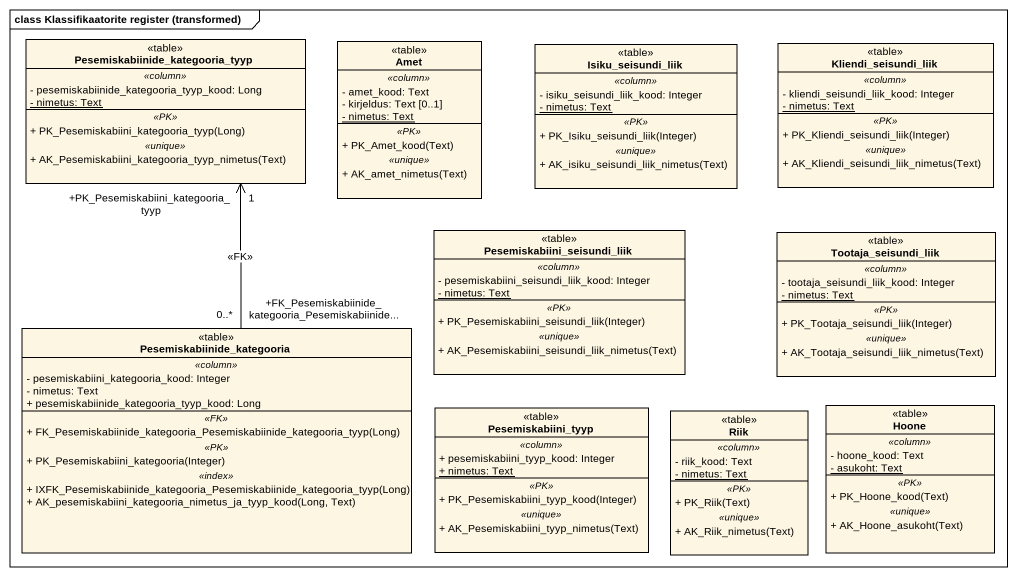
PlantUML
@startuml
mainframe class Klassifikaatorite register (transformed)
hide circle
hide empty members
skinparam classAttributeIconSize 0
class "Pesemiskabiinide_kategooria_tyyp" as Pesemiskabiinide_kategooria <<table>> {
  .. <<column>> ..
  - pesemiskabiinide_kategooria_tyyp_kood: Long
  {static} - nimetus: Text
  .. <<PK>> ..
  + PK_Pesemiskabiini_kategooria_tyyp(Long)
  .. <<unique>> ..
  + AK_Pesemiskabiini_kategooria_tyyp_nimetus(Text)
}
class Amet <<table>> {
  .. <<column>> ..
  - amet_kood: Text
  - kirjeldus: Text [0..1]
  {static} - nimetus: Text
  .. <<PK>> ..
  + PK_Amet_kood(Text)
  .. <<unique>> ..
  + AK_amet_nimetus(Text)
}
class Isiku_seisundi_liik <<table>> {
  .. <<column>> ..
  - isiku_seisundi_liik_kood: Integer
  {static} - nimetus: Text
  .. <<PK>> ..
  + PK_Isiku_seisundi_liik(Integer)
  .. <<unique>> ..
  + AK_isiku_seisundi_liik_nimetus(Text)
}
class Kliendi_seisundi_liik <<table>> {
  .. <<column>> ..
  - kliendi_seisundi_liik_kood: Integer
  {static} - nimetus: Text
  .. <<PK>> ..
  + PK_Kliendi_seisundi_liik(Integer)
  .. <<unique>> ..
  + AK_Kliendi_seisundi_liik_nimetus(Text)
}
class Pesemiskabiini_seisundi_liik <<table>> {
  .. <<column>> ..
  - pesemiskabiini_seisundi_liik_kood: Integer
  {static} - nimetus: Text
  .. <<PK>> ..
  + PK_Pesemiskabiini_seisundi_liik(Integer)
  .. <<unique>> ..
  + AK_Pesemiskabiini_seisundi_liik_nimetus(Text)
}
class Tootaja_seisundi_liik <<table>> {
  .. <<column>> ..
  - tootaja_seisundi_liik_kood: Integer
  {static} - nimetus: Text
  .. <<PK>> ..
  + PK_Tootaja_seisundi_liik(Integer)
  .. <<unique>> ..
  + AK_Tootaja_seisundi_liik_nimetus(Text)
}
class "Pesemiskabiinide_kategooria" as Pesemiskabiinide_kategooria_2 <<table>> {
  .. <<column>> ..
  - pesemiskabiini_kategooria_kood: Integer
  - nimetus: Text
  + pesemiskabiinide_kategooria_tyyp_kood: Long
  .. <<FK>> ..
  + FK_Pesemiskabiinide_kategooria_Pesemiskabiinide_kategooria_tyyp(Long)
  .. <<PK>> ..
  + PK_Pesemiskabiini_kategooria(Integer)
  .. <<index>> ..
  + IXFK_Pesemiskabiinide_kategooria_Pesemiskabiinide_kategooria_tyyp(Long)
  + AK_pesemiskabiini_kategooria_nimetus_ja_tyyp_kood(Long, Text)
}
class Pesemiskabiini_tyyp <<table>> {
  .. <<column>> ..
  + pesemiskabiini_tyyp_kood: Integer
  {static} + nimetus: Text
  .. <<PK>> ..
  + PK_Pesemiskabiini_tyyp_kood(Integer)
  .. <<unique>> ..
  + AK_Pesemiskabiini_tyyp_nimetus(Text)
}
class Riik <<table>> {
  .. <<column>> ..
  - riik_kood: Text
  {static} - nimetus: Text
  .. <<PK>> ..
  + PK_Riik(Text)
  .. <<unique>> ..
  + AK_Riik_nimetus(Text)
}
class Hoone <<table>> {
  .. <<column>> ..
  - hoone_kood: Text
  {static} - asukoht: Text
  .. <<PK>> ..
  + PK_Hoone_kood(Text)
  .. <<unique>> ..
  + AK_Hoone_asukoht(Text)
}
Pesemiskabiinide_kategooria_2 "+FK_Pesemiskabiinide_kategooria_Pesemiskabiinide...\n0..*" -up-> "+PK_Pesemiskabiini_kategooria_tyyp\n1" Pesemiskabiinide_kategooria : <<FK>>
@enduml
